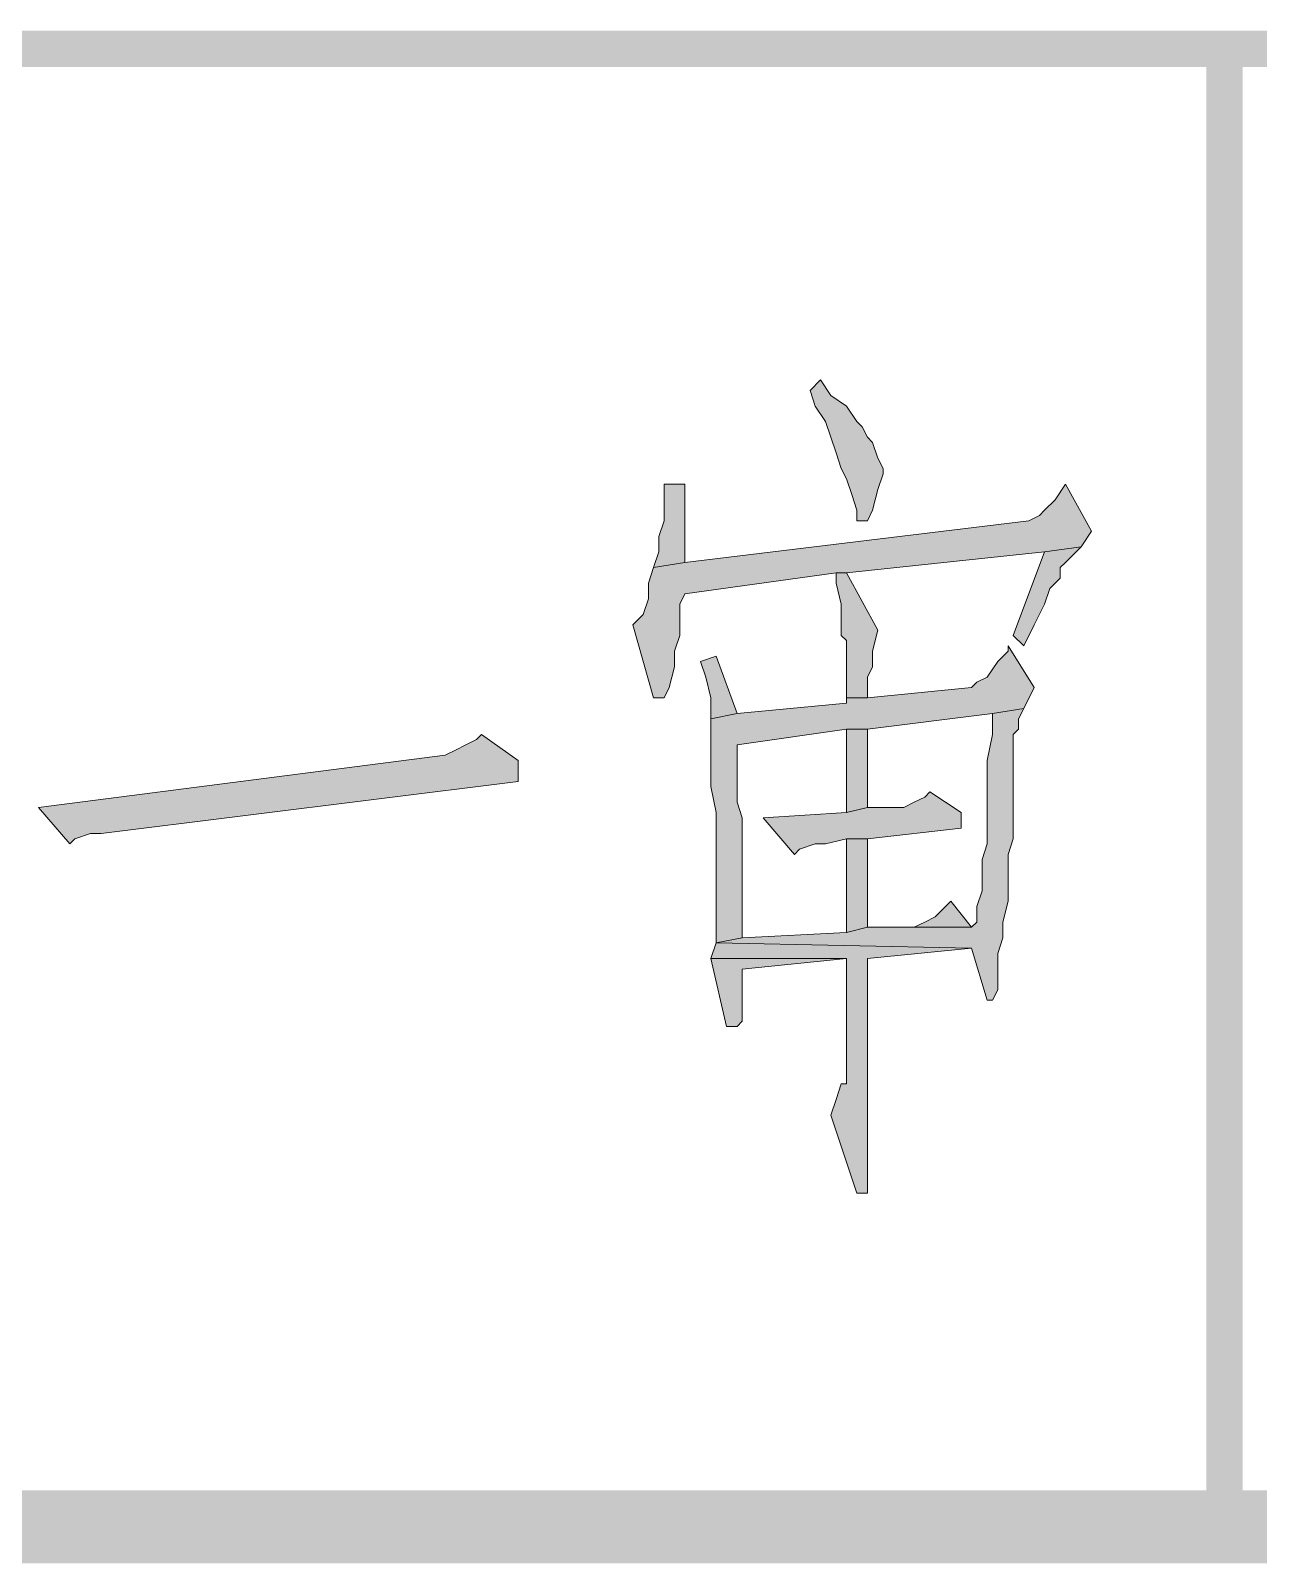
# Model space of a CAD drawing. Header units: millimetres. Extents: x 24 to 410, y 10 to 282.
# Drawn here: x 291.91 to 301.88, y 9.65 to 22.1 of the extents above; entities that cross this region are included whole.
import ezdxf

# ---------------------------------------------------------------- set-up
doc = ezdxf.new("R2010")
doc.units = ezdxf.units.MM

msp = doc.modelspace()

# ---------------------------------------------------------------- hatches: boundary and pattern name
h = msp.add_hatch(color=7)
h.dxf.hatch_style = 2
h.paths.add_polyline_path([(30.098965, 22.098), (30.098965, 21.801667), (410.082965, 22.098)])
h = msp.add_hatch(color=7)
h.dxf.hatch_style = 2
h.paths.add_polyline_path([(30.098965, 21.801667), (410.082965, 22.098), (410.082965, 21.801667)])
h = msp.add_hatch(color=7)
h.dxf.hatch_style = 2
h.paths.add_polyline_path([(301.752, 21.971), (301.455667, 21.971), (301.752, 9.948333)])
h = msp.add_hatch(color=7)
h.dxf.hatch_style = 2
h.paths.add_polyline_path([(301.455667, 21.971), (301.752, 9.948333), (301.455667, 9.948333)])
h = msp.add_hatch(color=7)
h.dxf.hatch_style = 2
h.paths.add_polyline_path([(298.323, 19.261667), (298.238333, 19.177), (298.280667, 19.05), (298.365333, 18.923), (298.407667, 18.796), (298.45, 18.669), (298.492333, 18.542), (298.534667, 18.457333), (298.577, 18.330333), (298.619333, 18.203333), (298.619333, 18.118667), (298.704, 18.118667), (298.746333, 18.203333), (298.788667, 18.372667), (298.831, 18.499667), (298.831, 18.542), (298.788667, 18.626667), (298.746333, 18.753667), (298.704, 18.796), (298.661667, 18.880667), (298.619333, 18.923), (298.534667, 19.05), (298.407667, 19.134667)])
h = msp.add_hatch(color=7)
h.dxf.hatch_style = 2
h.paths.add_polyline_path([(300.312667, 18.415), (300.228, 18.288), (300.143333, 18.203333), (300.101, 18.161), (300.016333, 18.118667), (297.222333, 17.78), (296.968333, 17.737667), (296.926, 17.610667), (296.926, 17.483667), (296.883667, 17.356667), (296.799, 17.272), (296.968333, 16.679333), (297.053, 16.679333), (297.095333, 16.764), (297.137667, 16.933333), (297.137667, 17.060333), (297.18, 17.187333), (297.18, 17.441333), (297.222333, 17.526), (298.45, 17.695333), (298.534667, 17.695333), (300.143333, 17.864667), (300.439667, 17.907), (300.524333, 18.034)])
h = msp.add_hatch(color=7)
h.dxf.hatch_style = 2
h.paths.add_polyline_path([(297.222333, 18.415), (297.053, 18.415), (297.053, 18.245667), (297.053, 18.118667), (297.010667, 17.991667), (297.010667, 17.864667), (296.968333, 17.737667), (297.222333, 17.78)])
h = msp.add_hatch(color=7)
h.dxf.hatch_style = 2
h.paths.add_polyline_path([(300.439667, 17.907), (300.143333, 17.864667), (299.889333, 17.187333), (299.974, 17.102667), (300.058667, 17.272), (300.143333, 17.441333), (300.185667, 17.568333), (300.270333, 17.653), (300.270333, 17.737667), (300.312667, 17.78), (300.355, 17.822333)])
h = msp.add_hatch(color=7)
h.dxf.hatch_style = 2
h.paths.add_polyline_path([(298.534667, 17.695333), (298.45, 17.695333), (298.45, 17.610667), (298.492333, 17.441333), (298.492333, 17.187333), (298.534667, 17.145), (298.534667, 16.679333), (298.704, 16.679333), (298.704, 16.848667), (298.746333, 16.933333), (298.746333, 17.060333), (298.788667, 17.229667)])
h = msp.add_hatch(color=7)
h.dxf.hatch_style = 2
h.paths.add_polyline_path([(299.847, 17.102667), (299.847, 17.060333), (299.762333, 16.975667), (299.677667, 16.848667), (299.593, 16.806333), (299.550667, 16.764), (298.704, 16.679333), (298.534667, 16.679333), (298.534667, 16.637), (297.645667, 16.552333), (297.434, 16.51), (297.434, 15.959667), (297.476333, 15.748), (297.476333, 14.689667), (297.688, 14.732), (297.688, 14.816667), (297.688, 15.705667), (297.645667, 15.832667), (297.645667, 16.298333), (298.534667, 16.425333), (298.704, 16.425333), (299.72, 16.552333), (299.974, 16.594667), (300.058667, 16.764)])
h = msp.add_hatch(color=7)
h.dxf.hatch_style = 2
h.paths.add_polyline_path([(297.476333, 17.018), (297.349333, 16.975667), (297.391667, 16.848667), (297.434, 16.679333), (297.434, 16.51), (297.645667, 16.552333)])
h = msp.add_hatch(color=7)
h.dxf.hatch_style = 2
h.paths.add_polyline_path([(299.974, 16.594667), (299.72, 16.552333), (299.72, 16.383), (299.677667, 16.171333), (299.677667, 15.494), (299.635333, 15.367), (299.635333, 15.113), (299.593, 14.986), (299.593, 14.859), (299.550667, 14.816667), (298.704, 14.816667), (298.534667, 14.774333), (297.688, 14.732), (297.476333, 14.689667), (299.550667, 14.647333), (299.677667, 14.224), (299.72, 14.224), (299.762333, 14.308667), (299.762333, 14.478), (299.762333, 14.605), (299.804667, 14.732), (299.804667, 14.859), (299.847, 15.028333), (299.847, 15.409333), (299.889333, 15.536333), (299.889333, 16.383), (299.931667, 16.425333), (299.931667, 16.51)])
h = msp.add_hatch(color=7)
h.dxf.hatch_style = 2
h.paths.add_polyline_path([(295.571333, 16.383), (295.529, 16.340667), (295.444333, 16.298333), (295.359667, 16.256), (295.275, 16.213667), (291.973, 15.790333), (292.227, 15.494), (292.269333, 15.536333), (292.396333, 15.578667), (292.481, 15.578667), (295.867667, 16.002), (295.867667, 16.171333)])
h = msp.add_hatch(color=7)
h.dxf.hatch_style = 2
h.paths.add_polyline_path([(298.704, 16.425333), (298.534667, 16.425333), (298.534667, 16.383), (298.534667, 15.748), (298.704, 15.790333)])
h = msp.add_hatch(color=7)
h.dxf.hatch_style = 2
h.paths.add_polyline_path([(299.212, 15.917333), (299.169667, 15.875), (299.085, 15.832667), (299.000333, 15.790333), (298.704, 15.790333), (298.534667, 15.748), (297.857333, 15.705667), (298.111333, 15.409333), (298.153667, 15.451667), (298.280667, 15.494), (298.365333, 15.494), (298.534667, 15.536333), (298.704, 15.536333), (299.466, 15.621), (299.466, 15.748)])
h = msp.add_hatch(color=7)
h.dxf.hatch_style = 2
h.paths.add_polyline_path([(298.704, 15.536333), (298.534667, 15.536333), (298.534667, 15.324667), (298.534667, 14.774333), (298.704, 14.816667)])
h = msp.add_hatch(color=7)
h.dxf.hatch_style = 2
h.paths.add_polyline_path([(299.381333, 15.028333), (299.339, 14.986), (299.254333, 14.901333), (299.169667, 14.859), (299.085, 14.816667), (298.704, 14.816667), (299.550667, 14.816667)])
h = msp.add_hatch(color=7)
h.dxf.hatch_style = 2
h.paths.add_polyline_path([(297.476333, 14.689667), (297.434, 14.562667), (298.534667, 14.562667), (298.534667, 14.478), (298.534667, 13.546667), (298.492333, 13.546667), (298.45, 13.419667), (298.407667, 13.292667), (298.619333, 12.657667), (298.704, 12.657667), (298.704, 13.631333), (298.704, 14.562667), (299.550667, 14.647333)])
h = msp.add_hatch(color=7)
h.dxf.hatch_style = 2
h.paths.add_polyline_path([(297.434, 14.562667), (297.561, 14.012333), (297.645667, 14.012333), (297.688, 14.054667), (297.688, 14.478), (298.534667, 14.562667)])
h = msp.add_hatch(color=7)
h.dxf.hatch_style = 2
h.paths.add_polyline_path([(30.395333, 10.244667), (29.802667, 9.652), (409.786667, 10.244667)])
h = msp.add_hatch(color=7)
h.dxf.hatch_style = 2
h.paths.add_polyline_path([(29.802667, 9.652), (409.786667, 10.244667), (410.379333, 9.652)])

# ---------------------------------------------------------------- linework, layer by layer
at = {"color": 7, "lineweight": 0}
for points in [[(298.323, 19.261667), (298.238333, 19.177), (298.280667, 19.05), (298.365333, 18.923), (298.407667, 18.796), (298.45, 18.669), (298.492333, 18.542), (298.534667, 18.457333), (298.577, 18.330333), (298.619333, 18.203333), (298.619333, 18.118667), (298.704, 18.118667), (298.746333, 18.203333), (298.788667, 18.372667), (298.831, 18.499667), (298.831, 18.542), (298.788667, 18.626667), (298.746333, 18.753667), (298.704, 18.796), (298.661667, 18.880667), (298.619333, 18.923), (298.534667, 19.05), (298.407667, 19.134667)], [(300.312667, 18.415), (300.228, 18.288), (300.143333, 18.203333), (300.101, 18.161), (300.016333, 18.118667), (297.222333, 17.78), (296.968333, 17.737667), (296.926, 17.610667), (296.926, 17.483667), (296.883667, 17.356667), (296.799, 17.272), (296.968333, 16.679333), (297.053, 16.679333), (297.095333, 16.764), (297.137667, 16.933333), (297.137667, 17.060333), (297.18, 17.187333), (297.18, 17.441333), (297.222333, 17.526), (298.45, 17.695333), (298.534667, 17.695333), (300.143333, 17.864667), (300.439667, 17.907), (300.524333, 18.034)], [(297.222333, 18.415), (297.053, 18.415), (297.053, 18.245667), (297.053, 18.118667), (297.010667, 17.991667), (297.010667, 17.864667), (296.968333, 17.737667), (297.222333, 17.78)], [(300.439667, 17.907), (300.143333, 17.864667), (299.889333, 17.187333), (299.974, 17.102667), (300.058667, 17.272), (300.143333, 17.441333), (300.185667, 17.568333), (300.270333, 17.653), (300.270333, 17.737667), (300.312667, 17.78), (300.355, 17.822333)], [(298.534667, 17.695333), (298.45, 17.695333), (298.45, 17.610667), (298.492333, 17.441333), (298.492333, 17.187333), (298.534667, 17.145), (298.534667, 16.679333), (298.704, 16.679333), (298.704, 16.848667), (298.746333, 16.933333), (298.746333, 17.060333), (298.788667, 17.229667)], [(299.847, 17.102667), (299.847, 17.060333), (299.762333, 16.975667), (299.677667, 16.848667), (299.593, 16.806333), (299.550667, 16.764), (298.704, 16.679333), (298.534667, 16.679333), (298.534667, 16.637), (297.645667, 16.552333), (297.434, 16.51), (297.434, 15.959667), (297.476333, 15.748), (297.476333, 14.689667), (297.688, 14.732), (297.688, 14.816667), (297.688, 15.705667), (297.645667, 15.832667), (297.645667, 16.298333), (298.534667, 16.425333), (298.704, 16.425333), (299.72, 16.552333), (299.974, 16.594667), (300.058667, 16.764)], [(297.476333, 17.018), (297.349333, 16.975667), (297.391667, 16.848667), (297.434, 16.679333), (297.434, 16.51), (297.645667, 16.552333)], [(299.974, 16.594667), (299.72, 16.552333), (299.72, 16.383), (299.677667, 16.171333), (299.677667, 15.494), (299.635333, 15.367), (299.635333, 15.113), (299.593, 14.986), (299.593, 14.859), (299.550667, 14.816667), (298.704, 14.816667), (298.534667, 14.774333), (297.688, 14.732), (297.476333, 14.689667), (299.550667, 14.647333), (299.677667, 14.224), (299.72, 14.224), (299.762333, 14.308667), (299.762333, 14.478), (299.762333, 14.605), (299.804667, 14.732), (299.804667, 14.859), (299.847, 15.028333), (299.847, 15.409333), (299.889333, 15.536333), (299.889333, 16.383), (299.931667, 16.425333), (299.931667, 16.51)], [(295.571333, 16.383), (295.529, 16.340667), (295.444333, 16.298333), (295.359667, 16.256), (295.275, 16.213667), (291.973, 15.790333), (292.227, 15.494), (292.269333, 15.536333), (292.396333, 15.578667), (292.481, 15.578667), (295.867667, 16.002), (295.867667, 16.171333)], [(298.704, 16.425333), (298.534667, 16.425333), (298.534667, 16.383), (298.534667, 15.748), (298.704, 15.790333)], [(299.212, 15.917333), (299.169667, 15.875), (299.085, 15.832667), (299.000333, 15.790333), (298.704, 15.790333), (298.534667, 15.748), (297.857333, 15.705667), (298.111333, 15.409333), (298.153667, 15.451667), (298.280667, 15.494), (298.365333, 15.494), (298.534667, 15.536333), (298.704, 15.536333), (299.466, 15.621), (299.466, 15.748)], [(298.704, 15.536333), (298.534667, 15.536333), (298.534667, 15.324667), (298.534667, 14.774333), (298.704, 14.816667)], [(299.381333, 15.028333), (299.339, 14.986), (299.254333, 14.901333), (299.169667, 14.859), (299.085, 14.816667), (298.704, 14.816667), (299.550667, 14.816667)], [(297.476333, 14.689667), (297.434, 14.562667), (298.534667, 14.562667), (298.534667, 14.478), (298.534667, 13.546667), (298.492333, 13.546667), (298.45, 13.419667), (298.407667, 13.292667), (298.619333, 12.657667), (298.704, 12.657667), (298.704, 13.631333), (298.704, 14.562667), (299.550667, 14.647333)], [(297.434, 14.562667), (297.561, 14.012333), (297.645667, 14.012333), (297.688, 14.054667), (297.688, 14.478), (298.534667, 14.562667)]]:
    msp.add_lwpolyline(points, close=True, dxfattribs=at)

doc.saveas('drawing.dxf')
